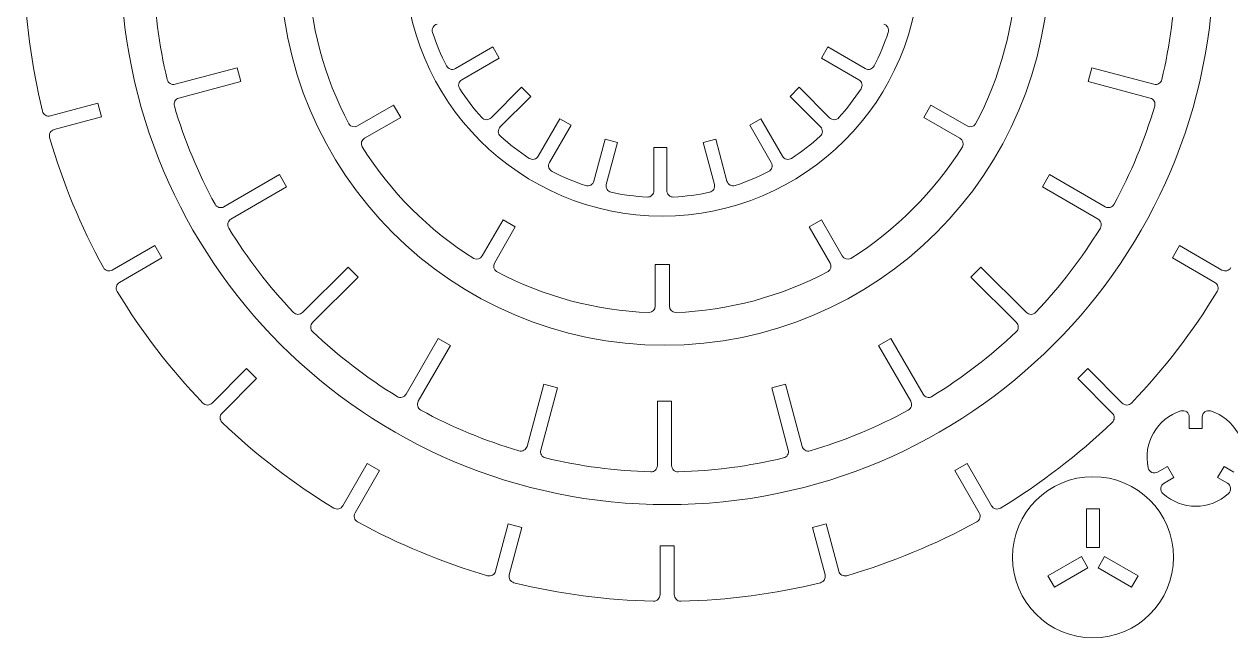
# Model space of a CAD drawing. Header units: millimetres. Extents: x 233 to 3100, y -866 to 268.
# Drawn here: x 232.9 to 607.3, y -171.2 to 19.1 of the extents above; entities that cross this region are included whole.
import ezdxf

# ---------------------------------------------------------------- set-up
doc = ezdxf.new("R2010")
doc.units = ezdxf.units.MM
doc.header["$MEASUREMENT"] = 0
doc.layers.add('layer 1', color=7, linetype='Continuous')

msp = doc.modelspace()

# ---------------------------------------------------------------- linework, layer by layer
at = {"layer": 'layer 1', "lineweight": 9}
for points, knots in [([(602.0354, 39.6807), (602.0354, 133.3536), (526.0986, 209.2905), (432.4256, 209.2907), (432.4256, 209.2907), (338.7527, 209.2908), (262.8157, 133.354), (262.8154, 39.6811), (262.8154, 39.6811), (262.8152, -53.9918), (338.7518, -129.929), (432.4247, -129.9293), (432.4247, -129.9293), (526.0977, -129.9297), (602.0349, -53.9932), (602.0354, 39.6798)], [0, 0, 0, 0, 0.2, 0.2, 0.2, 0.2, 0.4, 0.4, 0.4, 0.4, 0.6, 0.6, 0.6, 0.6, 1, 1, 1, 1]), ([(550.9508, 38.8661), (550.9508, 104.7757), (497.5206, 158.206), (431.611, 158.2061), (431.611, 158.2061), (365.7014, 158.2061), (312.271, 104.776), (312.2708, 38.8664), (312.2708, 38.8664), (312.2706, -27.0432), (365.7007, -80.4737), (431.6103, -80.4739), (431.6103, -80.4739), (497.5199, -80.4742), (550.9505, -27.0442), (550.9508, 38.8654)], [0, 0, 0, 0, 0.2, 0.2, 0.2, 0.2, 0.4, 0.4, 0.4, 0.4, 0.6, 0.6, 0.6, 0.6, 1, 1, 1, 1]), ([(510.9042, 39.5985), (510.9042, 83.7813), (475.087, 119.5985), (430.9043, 119.5985), (430.9043, 119.5985), (386.7215, 119.5986), (350.9043, 83.7815), (350.9042, 39.5987), (350.9042, 39.5987), (350.904, -4.584), (386.7211, -40.4013), (430.9038, -40.4015), (430.9038, -40.4015), (475.0866, -40.4017), (510.9039, -4.5846), (510.9042, 39.5981)], [0, 0, 0, 0, 0.2, 0.2, 0.2, 0.2, 0.4, 0.4, 0.4, 0.4, 0.6, 0.6, 0.6, 0.6, 1, 1, 1, 1]), ([(361.0188, 19.1253), (360.4879, 18.9831), (360.0389, 18.6286), (359.7774, 18.1452), (359.7774, 18.1452), (359.5158, 17.6618), (359.4648, 17.0921), (359.6361, 16.5699)], [0, 0, 0, 0, 0.33333333, 0.33333333, 0.33333333, 0.33333333, 1, 1, 1, 1]), ([(500.9993, 16.5699), (501.1706, 17.0921), (501.1195, 17.6618), (500.858, 18.1452), (500.858, 18.1452), (500.5964, 18.6286), (500.1475, 18.9831), (499.6166, 19.1253)], [0, 0, 0, 0, 0.33333333, 0.33333333, 0.33333333, 0.33333333, 1, 1, 1, 1]), ([(363.9372, 6.1861), (364.1853, 5.6956), (364.6243, 5.3289), (365.1511, 5.172), (365.1511, 5.172), (365.6778, 5.0152), (366.2459, 5.082), (366.7219, 5.3568)], [0, 0, 0, 0, 0.33333333, 0.33333333, 0.33333333, 0.33333333, 1, 1, 1, 1]), ([(493.9135, 5.3568), (494.3895, 5.082), (494.9576, 5.0152), (495.4843, 5.172), (495.4843, 5.172), (496.0111, 5.3289), (496.4501, 5.6956), (496.6981, 6.1861)], [0, 0, 0, 0, 0.33333333, 0.33333333, 0.33333333, 0.33333333, 1, 1, 1, 1]), ([(277.3015, 1.9227), (277.4272, 1.3978), (277.7597, 0.946), (278.2234, 0.6698), (278.2234, 0.6698), (278.6872, 0.3937), (279.2429, 0.3168), (279.7642, 0.4565)], [0, 0, 0, 0, 0.33333333, 0.33333333, 0.33333333, 0.33333333, 1, 1, 1, 1]), ([(368.7219, 1.8927), (368.2459, 1.6179), (367.904, 1.1593), (367.7765, 0.6247), (367.7765, 0.6247), (367.6489, 0.0901), (367.7471, -0.4735), (368.0477, -0.9335)], [0, 0, 0, 0, 0.33333333, 0.33333333, 0.33333333, 0.33333333, 1, 1, 1, 1]), ([(492.5876, -0.9335), (492.8883, -0.4735), (492.9864, 0.0901), (492.8589, 0.6247), (492.8589, 0.6247), (492.7314, 1.1593), (492.3895, 1.6179), (491.9135, 1.8927)], [0, 0, 0, 0, 0.33333333, 0.33333333, 0.33333333, 0.33333333, 1, 1, 1, 1]), ([(583.4574, 0.4565), (583.9788, 0.3168), (584.5344, 0.3937), (584.9982, 0.6698), (584.9982, 0.6698), (585.4619, 0.946), (585.7944, 1.3978), (585.9201, 1.9227)], [0, 0, 0, 0, 0.33333333, 0.33333333, 0.33333333, 0.33333333, 1, 1, 1, 1]), ([(280.903, -3.7936), (280.3817, -3.9333), (279.9389, -4.2778), (279.6753, -4.7487), (279.6753, -4.7487), (279.4118, -5.2197), (279.3497, -5.7773), (279.5034, -6.2947)], [0, 0, 0, 0, 0.33333333, 0.33333333, 0.33333333, 0.33333333, 1, 1, 1, 1]), ([(583.7183, -6.2947), (583.8719, -5.7773), (583.8099, -5.2197), (583.5463, -4.7488), (583.5463, -4.7488), (583.2827, -4.2778), (582.84, -3.9333), (582.3186, -3.7936)], [0, 0, 0, 0, 0.33333333, 0.33333333, 0.33333333, 0.33333333, 1, 1, 1, 1]), ([(238.5915, -7.8648), (238.7196, -8.3871), (239.0527, -8.8358), (239.5155, -9.1097), (239.5155, -9.1097), (239.9784, -9.3835), (240.532, -9.4594), (241.0515, -9.3202)], [0, 0, 0, 0, 0.33333333, 0.33333333, 0.33333333, 0.33333333, 1, 1, 1, 1]), ([(374.8898, -9.8503), (375.2564, -10.2598), (375.7753, -10.5004), (376.3247, -10.5156), (376.3247, -10.5156), (376.8741, -10.5308), (377.4056, -10.3192), (377.7942, -9.9306)], [0, 0, 0, 0, 0.33333333, 0.33333333, 0.33333333, 0.33333333, 1, 1, 1, 1]), ([(482.8412, -9.9306), (483.2298, -10.3192), (483.7612, -10.5308), (484.3106, -10.5156), (484.3106, -10.5156), (484.8601, -10.5004), (485.379, -10.2598), (485.7456, -9.8503)], [0, 0, 0, 0, 0.33333333, 0.33333333, 0.33333333, 0.33333333, 1, 1, 1, 1]), ([(242.1903, -13.5703), (241.6708, -13.7095), (241.2293, -14.052), (240.9654, -14.5206), (240.9654, -14.5206), (240.7014, -14.9892), (240.6373, -15.5443), (240.7875, -16.0607)], [0, 0, 0, 0, 0.33333333, 0.33333333, 0.33333333, 0.33333333, 1, 1, 1, 1]), ([(380.6226, -12.759), (380.234, -13.1477), (380.0224, -13.6791), (380.0376, -14.2285), (380.0376, -14.2285), (380.0528, -14.7779), (380.2934, -15.2969), (380.703, -15.6634)], [0, 0, 0, 0, 0.33333333, 0.33333333, 0.33333333, 0.33333333, 1, 1, 1, 1]), ([(479.9324, -15.6634), (480.3419, -15.2969), (480.5826, -14.7779), (480.5978, -14.2285), (480.5978, -14.2285), (480.6129, -13.6791), (480.4014, -13.1477), (480.0127, -12.759)], [0, 0, 0, 0, 0.33333333, 0.33333333, 0.33333333, 0.33333333, 1, 1, 1, 1]), ([(389.6197, -22.5055), (390.0798, -22.8062), (390.6433, -22.9043), (391.1779, -22.7768), (391.1779, -22.7768), (391.7125, -22.6493), (392.1711, -22.3073), (392.4459, -21.8314)], [0, 0, 0, 0, 0.33333333, 0.33333333, 0.33333333, 0.33333333, 1, 1, 1, 1]), ([(468.1894, -21.8314), (468.4642, -22.3073), (468.9228, -22.6493), (469.4574, -22.7768), (469.4574, -22.7768), (469.9921, -22.9043), (470.5556, -22.8062), (471.0157, -22.5055)], [0, 0, 0, 0, 0.33333333, 0.33333333, 0.33333333, 0.33333333, 1, 1, 1, 1]), ([(395.91, -23.8314), (395.6352, -24.3073), (395.5684, -24.8754), (395.7253, -25.4022), (395.7253, -25.4022), (395.8822, -25.9289), (396.2489, -26.3679), (396.7393, -26.616)], [0, 0, 0, 0, 0.33333333, 0.33333333, 0.33333333, 0.33333333, 1, 1, 1, 1]), ([(463.8961, -26.616), (464.3865, -26.3679), (464.7532, -25.9289), (464.9101, -25.4022), (464.9101, -25.4022), (465.067, -24.8754), (465.0001, -24.3073), (464.7253, -23.8314)], [0, 0, 0, 0, 0.33333333, 0.33333333, 0.33333333, 0.33333333, 1, 1, 1, 1]), ([(407.1231, -30.9171), (407.6453, -31.0885), (408.215, -31.0374), (408.6984, -30.7758), (408.6984, -30.7758), (409.1818, -30.5143), (409.5363, -30.0653), (409.6786, -29.5345)], [0, 0, 0, 0, 0.33333333, 0.33333333, 0.33333333, 0.33333333, 1, 1, 1, 1]), ([(450.9568, -29.5345), (451.0991, -30.0653), (451.4535, -30.5143), (451.9369, -30.7758), (451.9369, -30.7758), (452.4203, -31.0374), (452.9901, -31.0885), (453.5123, -30.9171)], [0, 0, 0, 0, 0.33333333, 0.33333333, 0.33333333, 0.33333333, 1, 1, 1, 1]), ([(413.5423, -30.5697), (413.4, -31.1006), (413.4825, -31.6667), (413.7704, -32.1349), (413.7704, -32.1349), (414.0582, -32.6031), (414.5261, -32.9322), (415.064, -33.0449)], [0, 0, 0, 0, 0.33333333, 0.33333333, 0.33333333, 0.33333333, 1, 1, 1, 1]), ([(426.2072, -34.5119), (426.756, -34.5423), (427.293, -34.3455), (427.6923, -33.9677), (427.6923, -33.9677), (428.0915, -33.59), (428.3177, -33.0646), (428.3177, -32.515)], [0, 0, 0, 0, 0.33333333, 0.33333333, 0.33333333, 0.33333333, 1, 1, 1, 1]), ([(432.3177, -32.515), (432.3177, -33.0646), (432.5439, -33.59), (432.9431, -33.9677), (432.9431, -33.9677), (433.3423, -34.3455), (433.8794, -34.5423), (434.4282, -34.5119)], [0, 0, 0, 0, 0.33333333, 0.33333333, 0.33333333, 0.33333333, 1, 1, 1, 1]), ([(445.5714, -33.0449), (446.1093, -32.9322), (446.5772, -32.6031), (446.865, -32.1349), (446.865, -32.1349), (447.1529, -31.6667), (447.2354, -31.1006), (447.0931, -30.5697)], [0, 0, 0, 0, 0.33333333, 0.33333333, 0.33333333, 0.33333333, 1, 1, 1, 1]), ([(292.1211, -36.7567), (292.3784, -37.2312), (292.8165, -37.5816), (293.3359, -37.7282), (293.3359, -37.7282), (293.8553, -37.8749), (294.412, -37.8054), (294.8794, -37.5355)], [0, 0, 0, 0, 0.33333333, 0.33333333, 0.33333333, 0.33333333, 1, 1, 1, 1]), ([(568.3422, -37.5355), (568.8097, -37.8054), (569.3663, -37.8749), (569.8857, -37.7282), (569.8857, -37.7282), (570.4052, -37.5816), (570.8432, -37.2312), (571.1005, -36.7567)], [0, 0, 0, 0, 0.33333333, 0.33333333, 0.33333333, 0.33333333, 1, 1, 1, 1]), ([(297.0794, -41.346), (296.612, -41.6159), (296.2734, -42.0632), (296.1408, -42.5864), (296.1408, -42.5864), (296.0081, -43.1096), (296.0925, -43.6642), (296.3748, -44.1242)], [0, 0, 0, 0, 0.33333333, 0.33333333, 0.33333333, 0.33333333, 1, 1, 1, 1]), ([(566.8469, -44.1242), (567.1292, -43.6642), (567.2136, -43.1096), (567.0809, -42.5864), (567.0809, -42.5864), (566.9482, -42.0632), (566.6097, -41.6159), (566.1423, -41.3461)], [0, 0, 0, 0, 0.33333333, 0.33333333, 0.33333333, 0.33333333, 1, 1, 1, 1]), ([(257.5019, -56.4127), (257.7608, -56.884), (258.1987, -57.2312), (258.7166, -57.3759), (258.7166, -57.3759), (259.2346, -57.5207), (259.789, -57.4507), (260.2548, -57.1818)], [0, 0, 0, 0, 0.33333333, 0.33333333, 0.33333333, 0.33333333, 1, 1, 1, 1]), ([(604.5961, -57.1818), (605.0618, -57.4507), (605.6162, -57.5207), (606.1342, -57.3759), (606.1342, -57.3759), (606.6522, -57.2312), (607.09, -56.884), (607.349, -56.4127)], [0, 0, 0, 0, 0.33333333, 0.33333333, 0.33333333, 0.33333333, 1, 1, 1, 1]), ([(262.4548, -60.9923), (261.989, -61.2612), (261.6512, -61.7063), (261.5175, -62.2272), (261.5175, -62.2272), (261.3839, -62.7482), (261.4656, -63.301), (261.7444, -63.7609)], [0, 0, 0, 0, 0.33333333, 0.33333333, 0.33333333, 0.33333333, 1, 1, 1, 1]), ([(603.1065, -63.7609), (603.3852, -63.301), (603.467, -62.7482), (603.3333, -62.2272), (603.3333, -62.2272), (603.1996, -61.7063), (602.8618, -61.2612), (602.3961, -60.9923)], [0, 0, 0, 0, 0.33333333, 0.33333333, 0.33333333, 0.33333333, 1, 1, 1, 1]), ([(316.4467, -70.2825), (316.818, -70.6742), (317.3319, -70.8993), (317.8715, -70.9065), (317.8715, -70.9065), (318.4112, -70.9138), (318.9309, -70.7026), (319.3126, -70.3209)], [0, 0, 0, 0, 0.33333333, 0.33333333, 0.33333333, 0.33333333, 1, 1, 1, 1]), ([(543.909, -70.3209), (544.2907, -70.7026), (544.8104, -70.9138), (545.3501, -70.9065), (545.3501, -70.9065), (545.8898, -70.8993), (546.4036, -70.6742), (546.7749, -70.2825)], [0, 0, 0, 0, 0.33333333, 0.33333333, 0.33333333, 0.33333333, 1, 1, 1, 1]), ([(322.4238, -73.4322), (322.0422, -73.8138), (321.831, -74.3335), (321.8382, -74.8732), (321.8382, -74.8732), (321.8455, -75.4129), (322.0705, -75.9267), (322.4623, -76.298)], [0, 0, 0, 0, 0.33333333, 0.33333333, 0.33333333, 0.33333333, 1, 1, 1, 1]), ([(540.7594, -76.298), (541.1511, -75.9267), (541.3761, -75.4129), (541.3834, -74.8732), (541.3834, -74.8732), (541.3906, -74.3335), (541.1794, -73.8138), (540.7978, -73.4322)], [0, 0, 0, 0, 0.33333333, 0.33333333, 0.33333333, 0.33333333, 1, 1, 1, 1]), ([(348.6206, -96.37), (349.0806, -96.6523), (349.6352, -96.7367), (350.1583, -96.604), (350.1583, -96.604), (350.6815, -96.4713), (351.1288, -96.1328), (351.3987, -95.6654)], [0, 0, 0, 0, 0.33333333, 0.33333333, 0.33333333, 0.33333333, 1, 1, 1, 1]), ([(511.8229, -95.6654), (512.0928, -96.1328), (512.5401, -96.4713), (513.0633, -96.604), (513.0633, -96.604), (513.5864, -96.7367), (514.141, -96.6523), (514.601, -96.37)], [0, 0, 0, 0, 0.33333333, 0.33333333, 0.33333333, 0.33333333, 1, 1, 1, 1]), ([(288.333, -98.4119), (288.7051, -98.8002), (289.218, -99.0222), (289.7557, -99.028), (289.7557, -99.028), (290.2935, -99.0337), (290.8109, -98.8226), (291.1912, -98.4423)], [0, 0, 0, 0, 0.33333333, 0.33333333, 0.33333333, 0.33333333, 1, 1, 1, 1]), ([(355.2092, -97.8654), (354.9394, -98.3328), (354.8699, -98.8895), (355.0165, -99.4089), (355.0165, -99.4089), (355.1632, -99.9283), (355.5136, -100.3664), (355.9881, -100.6236)], [0, 0, 0, 0, 0.33333333, 0.33333333, 0.33333333, 0.33333333, 1, 1, 1, 1]), ([(507.2336, -100.6236), (507.708, -100.3664), (508.0584, -99.9283), (508.2051, -99.4089), (508.2051, -99.4089), (508.3518, -98.8895), (508.2823, -98.3328), (508.0124, -97.8654)], [0, 0, 0, 0, 0.33333333, 0.33333333, 0.33333333, 0.33333333, 1, 1, 1, 1]), ([(573.6596, -98.4423), (574.0399, -98.8226), (574.5573, -99.0337), (575.0951, -99.028), (575.0951, -99.028), (575.6329, -99.0222), (576.1457, -98.8002), (576.5178, -98.4119)], [0, 0, 0, 0, 0.33333333, 0.33333333, 0.33333333, 0.33333333, 1, 1, 1, 1]), ([(594.4586, -102.7786), (594.4586, -102.1401), (594.1537, -101.5399), (593.638, -101.1633), (593.638, -101.1633), (593.1222, -100.7868), (592.4577, -100.6792), (591.8495, -100.8737)], [0, 0, 0, 0, 0.33333333, 0.33333333, 0.33333333, 0.33333333, 1, 1, 1, 1]), ([(601.0678, -100.8737), (600.4596, -100.6792), (599.795, -100.7868), (599.2793, -101.1633), (599.2793, -101.1633), (598.7636, -101.5399), (598.4586, -102.1401), (598.4586, -102.7786)], [0, 0, 0, 0, 0.33333333, 0.33333333, 0.33333333, 0.33333333, 1, 1, 1, 1]), ([(294.3025, -101.5536), (293.9222, -101.9338), (293.7111, -102.4513), (293.7168, -102.989), (293.7168, -102.989), (293.7225, -103.5268), (293.9446, -104.0396), (294.3328, -104.4117)], [0, 0, 0, 0, 0.33333333, 0.33333333, 0.33333333, 0.33333333, 1, 1, 1, 1]), ([(570.518, -104.4117), (570.9063, -104.0396), (571.1283, -103.5268), (571.134, -102.989), (571.134, -102.989), (571.1398, -102.4513), (570.9287, -101.9338), (570.5484, -101.5536)], [0, 0, 0, 0, 0.33333333, 0.33333333, 0.33333333, 0.33333333, 1, 1, 1, 1]), ([(386.4501, -113.2414), (386.9675, -113.395), (387.525, -113.333), (387.996, -113.0694), (387.996, -113.0694), (388.467, -112.8058), (388.8115, -112.3631), (388.9512, -111.8418)], [0, 0, 0, 0, 0.33333333, 0.33333333, 0.33333333, 0.33333333, 1, 1, 1, 1]), ([(474.2705, -111.8418), (474.4101, -112.3631), (474.7546, -112.8058), (475.2256, -113.0694), (475.2256, -113.0694), (475.6966, -113.333), (476.2541, -113.395), (476.7715, -113.2414)], [0, 0, 0, 0, 0.33333333, 0.33333333, 0.33333333, 0.33333333, 1, 1, 1, 1]), ([(393.2012, -112.9806), (393.0615, -113.5019), (393.1385, -114.0576), (393.4146, -114.5213), (393.4146, -114.5213), (393.6907, -114.9851), (394.1425, -115.3176), (394.6674, -115.4432)], [0, 0, 0, 0, 0.33333333, 0.33333333, 0.33333333, 0.33333333, 1, 1, 1, 1]), ([(468.5542, -115.4432), (469.0791, -115.3176), (469.5309, -114.9851), (469.807, -114.5213), (469.807, -114.5213), (470.0831, -114.0576), (470.1601, -113.5019), (470.0204, -112.9806)], [0, 0, 0, 0, 0.33333333, 0.33333333, 0.33333333, 0.33333333, 1, 1, 1, 1]), ([(427.3572, -119.7469), (427.8967, -119.7614), (428.4192, -119.5572), (428.8059, -119.1807), (428.8059, -119.1807), (429.1927, -118.8042), (429.4108, -118.2874), (429.4108, -117.7476)], [0, 0, 0, 0, 0.33333333, 0.33333333, 0.33333333, 0.33333333, 1, 1, 1, 1]), ([(433.8108, -117.7476), (433.8108, -118.2874), (434.029, -118.8042), (434.4157, -119.1807), (434.4157, -119.1807), (434.8024, -119.5572), (435.3249, -119.7614), (435.8644, -119.7469)], [0, 0, 0, 0, 0.33333333, 0.33333333, 0.33333333, 0.33333333, 1, 1, 1, 1]), ([(581.6714, -118.5026), (581.8071, -119.1266), (582.2326, -119.6483), (582.8165, -119.9066), (582.8165, -119.9066), (583.4005, -120.165), (584.0727, -120.129), (584.6257, -119.8097)], [0, 0, 0, 0, 0.33333333, 0.33333333, 0.33333333, 0.33333333, 1, 1, 1, 1]), ([(589.566, -146.2477), (589.566, -132.4406), (578.3731, -121.2478), (564.566, -121.2477), (564.566, -121.2477), (550.7589, -121.2477), (539.566, -132.4406), (539.566, -146.2477), (539.566, -146.2477), (539.5659, -160.0548), (550.7588, -171.2477), (564.5659, -171.2477), (564.5659, -171.2477), (578.373, -171.2478), (589.5659, -160.055), (589.566, -146.2479)], [0, 0, 0, 0, 0.2, 0.2, 0.2, 0.2, 0.4, 0.4, 0.4, 0.4, 0.6, 0.6, 0.6, 0.6, 1, 1, 1, 1]), ([(586.6257, -123.2738), (586.0727, -123.5931), (585.7054, -124.1573), (585.6372, -124.7922), (585.6372, -124.7922), (585.569, -125.4271), (585.808, -126.0564), (586.2806, -126.4859)], [0, 0, 0, 0, 0.33333333, 0.33333333, 0.33333333, 0.33333333, 1, 1, 1, 1]), ([(606.6367, -126.4859), (607.1093, -126.0564), (607.3483, -125.4271), (607.2801, -124.7922), (607.2801, -124.7922), (607.2119, -124.1573), (606.8446, -123.5931), (606.2915, -123.2738)], [0, 0, 0, 0, 0.33333333, 0.33333333, 0.33333333, 0.33333333, 1, 1, 1, 1]), ([(328.9838, -131.0004), (329.4438, -131.2791), (329.9966, -131.3609), (330.5175, -131.2272), (330.5175, -131.2272), (331.0384, -131.0935), (331.4836, -130.7557), (331.7525, -130.29)], [0, 0, 0, 0, 0.33333333, 0.33333333, 0.33333333, 0.33333333, 1, 1, 1, 1]), ([(533.0984, -130.29), (533.3673, -130.7557), (533.8124, -131.0935), (534.3333, -131.2272), (534.3333, -131.2272), (534.8543, -131.3609), (535.4071, -131.2791), (535.867, -131.0004)], [0, 0, 0, 0, 0.33333333, 0.33333333, 0.33333333, 0.33333333, 1, 1, 1, 1]), ([(335.563, -132.49), (335.2941, -132.9557), (335.2241, -133.5101), (335.3688, -134.0281), (335.3688, -134.0281), (335.5135, -134.5461), (335.8607, -134.9839), (336.3321, -135.2429)], [0, 0, 0, 0, 0.33333333, 0.33333333, 0.33333333, 0.33333333, 1, 1, 1, 1]), ([(528.5187, -135.2429), (528.9901, -134.9839), (529.3373, -134.5461), (529.482, -134.0281), (529.482, -134.0281), (529.6267, -133.5101), (529.5567, -132.9557), (529.2878, -132.49)], [0, 0, 0, 0, 0.33333333, 0.33333333, 0.33333333, 0.33333333, 1, 1, 1, 1]), ([(376.684, -151.9572), (377.2004, -152.1074), (377.7556, -152.0433), (378.2242, -151.7794), (378.2242, -151.7794), (378.6927, -151.5154), (379.0353, -151.0739), (379.1745, -150.5544)], [0, 0, 0, 0, 0.33333333, 0.33333333, 0.33333333, 0.33333333, 1, 1, 1, 1]), ([(383.4245, -151.6932), (383.2854, -152.2127), (383.3612, -152.7664), (383.6351, -153.2292), (383.6351, -153.2292), (383.9089, -153.6921), (384.3576, -154.0252), (384.8799, -154.1533)], [0, 0, 0, 0, 0.33333333, 0.33333333, 0.33333333, 0.33333333, 1, 1, 1, 1]), ([(479.9709, -154.1533), (480.4932, -154.0252), (480.9419, -153.6921), (481.2158, -153.2292), (481.2158, -153.2292), (481.4896, -152.7664), (481.5655, -152.2127), (481.4263, -151.6932)], [0, 0, 0, 0, 0.33333333, 0.33333333, 0.33333333, 0.33333333, 1, 1, 1, 1]), ([(485.6764, -150.5544), (485.8156, -151.0739), (486.1581, -151.5154), (486.6267, -151.7794), (486.6267, -151.7794), (487.0953, -152.0433), (487.6504, -152.1074), (488.1668, -151.9572)], [0, 0, 0, 0, 0.33333333, 0.33333333, 0.33333333, 0.33333333, 1, 1, 1, 1]), ([(428.1829, -159.8542), (428.7206, -159.8657), (429.2402, -159.6601), (429.6245, -159.2839), (429.6245, -159.2839), (430.0088, -158.9076), (430.2254, -158.3925), (430.2254, -157.8547)], [0, 0, 0, 0, 0.33333333, 0.33333333, 0.33333333, 0.33333333, 1, 1, 1, 1]), ([(434.6254, -157.8547), (434.6254, -158.3925), (434.842, -158.9076), (435.2263, -159.2839), (435.2263, -159.2839), (435.6106, -159.6601), (436.1303, -159.8657), (436.6679, -159.8542)], [0, 0, 0, 0, 0.33333333, 0.33333333, 0.33333333, 0.33333333, 1, 1, 1, 1])]:
    msp.add_open_spline(points, degree=3, knots=knots, dxfattribs=at)
for points in [[(232.8905, 35.4382), (233.2009, 20.8387), (235.1127, 6.3175), (238.5915, -7.8648)], [(272.9978, 34.6124), (273.2933, 23.596), (274.7356, 12.6402), (277.3015, 1.9227)], [(320.9796, 35.5244), (321.5927, 18.9841), (325.9304, 2.7954), (333.6697, -11.8355)], [(528.1386, -11.8355), (535.8779, 2.7954), (540.2157, 18.9841), (540.8287, 35.5244)], [(585.9201, 1.9227), (588.486, 12.6402), (589.9283, 23.596), (590.2238, 34.6124)], [(359.6361, 16.5699), (360.8059, 13.0051), (362.2437, 9.5339), (363.9372, 6.1861)], [(496.6981, 6.1861), (498.3916, 9.5339), (499.8295, 13.0051), (500.9993, 16.5699)], [(366.7219, 5.3568), (366.7219, 5.3568), (378.3175, 12.0515), (378.3175, 12.0515)], [(378.3175, 12.0515), (378.3175, 12.0515), (380.3175, 8.5874), (380.3175, 8.5874)], [(480.3179, 8.5874), (480.3179, 8.5874), (482.3179, 12.0515), (482.3179, 12.0515)], [(482.3179, 12.0515), (482.3179, 12.0515), (493.9135, 5.3568), (493.9135, 5.3568)], [(380.3175, 8.5874), (380.3175, 8.5874), (368.7219, 1.8927), (368.7219, 1.8927)], [(491.9135, 1.8927), (491.9135, 1.8927), (480.3179, 8.5874), (480.3179, 8.5874)], [(279.7642, 0.4565), (279.7642, 0.4565), (299.0283, 5.6183), (299.0283, 5.6183)], [(299.0283, 5.6183), (299.0283, 5.6183), (300.1671, 1.3682), (300.1671, 1.3682)], [(563.0545, 1.3682), (563.0545, 1.3682), (564.1933, 5.6183), (564.1933, 5.6183)], [(564.1933, 5.6183), (564.1933, 5.6183), (583.4574, 0.4565), (583.4574, 0.4565)], [(300.1671, 1.3682), (300.1671, 1.3682), (280.903, -3.7936), (280.903, -3.7936)], [(582.3186, -3.7936), (582.3186, -3.7936), (563.0545, 1.3682), (563.0545, 1.3682)], [(368.0477, -0.9335), (370.1003, -4.0741), (372.3875, -7.0548), (374.8898, -9.8503)], [(377.7942, -9.9306), (377.7942, -9.9306), (387.262, -0.4629), (387.262, -0.4629)], [(390.0904, -3.2913), (390.0904, -3.2913), (380.6226, -12.759), (380.6226, -12.759)], [(387.262, -0.4629), (387.262, -0.4629), (390.0904, -3.2913), (390.0904, -3.2913)], [(470.545, -3.2913), (470.545, -3.2913), (473.3734, -0.4629), (473.3734, -0.4629)], [(480.0127, -12.759), (480.0127, -12.759), (470.545, -3.2913), (470.545, -3.2913)], [(473.3734, -0.4629), (473.3734, -0.4629), (482.8412, -9.9306), (482.8412, -9.9306)], [(485.7456, -9.8503), (488.2478, -7.0548), (490.5351, -4.0741), (492.5876, -0.9335)], [(241.0515, -9.3202), (241.0515, -9.3202), (255.7194, -5.3899), (255.7194, -5.3899)], [(255.7194, -5.3899), (255.7194, -5.3899), (256.8582, -9.64), (256.8582, -9.64)], [(279.5034, -6.2947), (282.64, -16.8593), (286.8688, -27.0684), (292.1211, -36.7567)], [(336.3353, -12.4605), (336.3353, -12.4605), (347.5317, -5.9962), (347.5317, -5.9962)], [(347.5317, -5.9962), (347.5317, -5.9962), (349.7317, -9.8067), (349.7317, -9.8067)], [(512.0766, -9.8067), (512.0766, -9.8067), (514.2766, -5.9962), (514.2766, -5.9962)], [(514.2766, -5.9962), (514.2766, -5.9962), (525.473, -12.4605), (525.473, -12.4605)], [(571.1005, -36.7567), (576.3529, -27.0684), (580.5816, -16.8593), (583.7183, -6.2947)], [(256.8582, -9.64), (256.8582, -9.64), (242.1903, -13.5703), (242.1903, -13.5703)], [(349.7317, -9.8067), (349.7317, -9.8067), (338.5353, -16.271), (338.5353, -16.271)], [(392.4459, -21.8314), (392.4459, -21.8314), (399.1406, -10.2358), (399.1406, -10.2358)], [(399.1406, -10.2358), (399.1406, -10.2358), (402.6047, -12.2358), (402.6047, -12.2358)], [(458.0306, -12.2358), (458.0306, -12.2358), (461.4947, -10.2358), (461.4947, -10.2358)], [(461.4947, -10.2358), (461.4947, -10.2358), (468.1894, -21.8314), (468.1894, -21.8314)], [(523.273, -16.271), (523.273, -16.271), (512.0766, -9.8067), (512.0766, -9.8067)], [(333.6697, -11.8355), (334.254, -12.7147), (335.4211, -12.9883), (336.3353, -12.4605)], [(402.6047, -12.2358), (402.6047, -12.2358), (395.91, -23.8314), (395.91, -23.8314)], [(464.7253, -23.8314), (464.7253, -23.8314), (458.0306, -12.2358), (458.0306, -12.2358)], [(525.473, -12.4605), (526.3872, -12.9883), (527.5543, -12.7147), (528.1386, -11.8355)], [(240.7875, -16.0607), (244.866, -30.0823), (250.471, -43.614), (257.5019, -56.4127)], [(338.5353, -16.271), (337.6211, -16.7988), (337.2745, -17.9463), (337.7438, -18.892)], [(380.703, -15.6634), (383.4984, -18.1657), (386.4792, -20.4529), (389.6197, -22.5055)], [(409.6785, -29.5345), (409.6785, -29.5345), (413.144, -16.6013), (413.144, -16.6013)], [(413.144, -16.6013), (413.144, -16.6013), (417.0077, -17.6366), (417.0077, -17.6366)], [(417.0077, -17.6366), (417.0077, -17.6366), (413.5423, -30.5697), (413.5423, -30.5697)], [(443.6277, -17.6366), (443.6277, -17.6366), (447.4914, -16.6013), (447.4914, -16.6013)], [(447.0931, -30.5697), (447.0931, -30.5697), (443.6277, -17.6366), (443.6277, -17.6366)], [(447.4914, -16.6013), (447.4914, -16.6013), (450.9568, -29.5345), (450.9568, -29.5345)], [(471.0157, -22.5055), (474.1562, -20.4529), (477.137, -18.1657), (479.9324, -15.6634)], [(524.0646, -18.892), (524.5338, -17.9463), (524.1872, -16.7988), (523.273, -16.271)], [(337.7438, -18.892), (346.5448, -32.9098), (358.3958, -44.7608), (372.4136, -53.5619)], [(428.3177, -19.1256), (428.3177, -19.1256), (432.3177, -19.1256), (432.3177, -19.1256)], [(428.3177, -32.515), (428.3177, -32.515), (428.3177, -19.1256), (428.3177, -19.1256)], [(432.3177, -19.1256), (432.3177, -19.1256), (432.3177, -32.515), (432.3177, -32.515)], [(489.3947, -53.5619), (503.4125, -44.7608), (515.2635, -32.9098), (524.0646, -18.892)], [(294.8794, -37.5355), (294.8794, -37.5355), (312.1511, -27.5637), (312.1511, -27.5637)], [(312.1511, -27.5637), (312.1511, -27.5637), (314.3511, -31.3742), (314.3511, -31.3742)], [(396.7393, -26.616), (400.0872, -28.3095), (403.5583, -29.7473), (407.1231, -30.9171)], [(453.5123, -30.9171), (457.077, -29.7473), (460.5482, -28.3095), (463.8961, -26.616)], [(548.8705, -31.3742), (548.8705, -31.3742), (551.0705, -27.5637), (551.0705, -27.5637)], [(551.0705, -27.5637), (551.0705, -27.5637), (568.3422, -37.5355), (568.3422, -37.5355)], [(314.3511, -31.3742), (314.3511, -31.3742), (297.0794, -41.346), (297.0794, -41.346)], [(415.064, -33.0449), (418.7361, -33.8142), (422.4611, -34.3046), (426.2072, -34.5119)], [(434.4282, -34.5119), (438.1743, -34.3046), (441.8993, -33.8142), (445.5714, -33.0449)], [(566.1422, -41.346), (566.1422, -41.346), (548.8705, -31.3742), (548.8705, -31.3742)], [(296.3748, -44.1242), (302.1388, -53.517), (308.8658, -62.2838), (316.4467, -70.2825)], [(375.0347, -52.7703), (375.0347, -52.7703), (381.4989, -41.5739), (381.4989, -41.5739)], [(385.3094, -43.7739), (385.3094, -43.7739), (378.8452, -54.9703), (378.8452, -54.9703)], [(381.4989, -41.5739), (381.4989, -41.5739), (385.3094, -43.7739), (385.3094, -43.7739)], [(476.4989, -43.7739), (476.4989, -43.7739), (480.3094, -41.5739), (480.3094, -41.5739)], [(482.9632, -54.9703), (482.9632, -54.9703), (476.4989, -43.7739), (476.4989, -43.7739)], [(480.3094, -41.5739), (480.3094, -41.5739), (486.7737, -52.7703), (486.7737, -52.7703)], [(546.7749, -70.2825), (554.3558, -62.2838), (561.0828, -53.517), (566.8469, -44.1242)], [(260.2548, -57.1818), (260.2548, -57.1818), (273.4057, -49.5891), (273.4057, -49.5891)], [(273.4057, -49.5891), (273.4057, -49.5891), (275.6057, -53.3996), (275.6057, -53.3996)], [(589.2452, -53.3996), (589.2452, -53.3996), (591.4452, -49.5891), (591.4452, -49.5891)], [(591.4452, -49.5891), (591.4452, -49.5891), (604.5961, -57.1818), (604.5961, -57.1818)], [(275.6057, -53.3996), (275.6057, -53.3996), (262.4548, -60.9923), (262.4548, -60.9923)], [(372.4136, -53.5619), (373.3593, -54.0311), (374.5068, -53.6845), (375.0347, -52.7703)], [(378.8452, -54.9703), (378.3173, -55.8845), (378.591, -57.0516), (379.4702, -57.636)], [(428.7042, -55.4015), (428.7042, -55.4015), (433.1042, -55.4015), (433.1042, -55.4015)], [(428.7042, -68.33), (428.7042, -68.33), (428.7042, -55.4015), (428.7042, -55.4015)], [(433.1042, -55.4015), (433.1042, -55.4015), (433.1042, -68.33), (433.1042, -68.33)], [(482.3382, -57.636), (483.2174, -57.0516), (483.491, -55.8846), (482.9632, -54.9703)], [(486.7737, -52.7703), (487.3015, -53.6845), (488.449, -54.0311), (489.3947, -53.5619)], [(602.3961, -60.9923), (602.3961, -60.9923), (589.2452, -53.3996), (589.2452, -53.3996)], [(319.3126, -70.3209), (319.3126, -70.3209), (333.4149, -56.2186), (333.4149, -56.2186)], [(336.5262, -59.3299), (336.5262, -59.3299), (322.4238, -73.4322), (322.4238, -73.4322)], [(333.4149, -56.2186), (333.4149, -56.2186), (336.5262, -59.3299), (336.5262, -59.3299)], [(379.4702, -57.636), (394.101, -65.3752), (410.2898, -69.713), (426.8301, -70.326)], [(434.9782, -70.326), (451.5186, -69.713), (467.7073, -65.3752), (482.3382, -57.636)], [(526.6955, -59.3299), (526.6955, -59.3299), (529.8067, -56.2186), (529.8067, -56.2186)], [(540.7978, -73.4322), (540.7978, -73.4322), (526.6955, -59.3299), (526.6955, -59.3299)], [(529.8067, -56.2186), (529.8067, -56.2186), (543.9091, -70.3209), (543.9091, -70.3209)], [(261.7444, -63.7609), (269.3129, -76.2492), (278.2292, -87.8691), (288.333, -98.4119)], [(576.5178, -98.4119), (586.6217, -87.8691), (595.5379, -76.2492), (603.1065, -63.7609)], [(426.8301, -70.326), (427.8837, -70.2595), (428.7042, -69.3857), (428.7042, -68.33)], [(433.1042, -68.33), (433.1042, -69.3857), (433.9247, -70.2595), (434.9782, -70.326)], [(322.4623, -76.298), (330.461, -83.8789), (339.2277, -90.6059), (348.6206, -96.37)], [(351.3987, -95.6654), (351.3987, -95.6654), (361.3705, -78.3936), (361.3705, -78.3936)], [(361.3705, -78.3936), (361.3705, -78.3936), (365.1811, -80.5936), (365.1811, -80.5936)], [(498.0405, -80.5936), (498.0405, -80.5936), (501.8511, -78.3936), (501.8511, -78.3936)], [(501.8511, -78.3936), (501.8511, -78.3936), (511.8229, -95.6654), (511.8229, -95.6654)], [(514.601, -96.37), (523.9939, -90.6059), (532.7606, -83.8789), (540.7594, -76.298)], [(365.1811, -80.5936), (365.1811, -80.5936), (355.2092, -97.8654), (355.2092, -97.8654)], [(508.0124, -97.8654), (508.0124, -97.8654), (498.0405, -80.5936), (498.0405, -80.5936)], [(291.1912, -98.4423), (291.1912, -98.4423), (301.9289, -87.7046), (301.9289, -87.7046)], [(301.9289, -87.7046), (301.9289, -87.7046), (305.0401, -90.8159), (305.0401, -90.8159)], [(559.8107, -90.8159), (559.8107, -90.8159), (562.922, -87.7046), (562.922, -87.7046)], [(562.922, -87.7046), (562.922, -87.7046), (573.6596, -98.4423), (573.6596, -98.4423)], [(305.0401, -90.8159), (305.0401, -90.8159), (294.3025, -101.5536), (294.3025, -101.5536)], [(388.9512, -111.8418), (388.9512, -111.8418), (394.113, -92.5776), (394.113, -92.5776)], [(394.113, -92.5776), (394.113, -92.5776), (398.363, -93.7164), (398.363, -93.7164)], [(464.8586, -93.7164), (464.8586, -93.7164), (469.1086, -92.5776), (469.1086, -92.5776)], [(469.1086, -92.5776), (469.1086, -92.5776), (474.2705, -111.8418), (474.2705, -111.8418)], [(570.5484, -101.5536), (570.5484, -101.5536), (559.8107, -90.8159), (559.8107, -90.8159)], [(398.363, -93.7164), (398.363, -93.7164), (393.2012, -112.9806), (393.2012, -112.9806)], [(470.0204, -112.9806), (470.0204, -112.9806), (464.8586, -93.7164), (464.8586, -93.7164)], [(355.9881, -100.6236), (365.6763, -105.876), (375.8854, -110.1048), (386.4501, -113.2414)], [(429.4108, -97.8039), (429.4108, -97.8039), (433.8108, -97.8039), (433.8108, -97.8039)], [(429.4108, -117.7476), (429.4108, -117.7476), (429.4108, -97.8039), (429.4108, -97.8039)], [(433.8108, -97.8039), (433.8108, -97.8039), (433.8108, -117.7476), (433.8108, -117.7476)], [(476.7715, -113.2414), (487.3362, -110.1048), (497.5453, -105.876), (507.2336, -100.6236)], [(591.8495, -100.8737), (584.4208, -103.2492), (580.0143, -110.8815), (581.6714, -118.5026)], [(611.2459, -118.5026), (612.9029, -110.8815), (608.4965, -103.2492), (601.0679, -100.8737)], [(294.3328, -104.4117), (304.8757, -114.5156), (316.4956, -123.4318), (328.9838, -131.0004)], [(535.867, -131.0004), (548.3553, -123.4318), (559.9752, -114.5156), (570.518, -104.4117)], [(594.4586, -106.2874), (594.4586, -106.2874), (594.4586, -102.7786), (594.4586, -102.7786)], [(598.4586, -102.7786), (598.4586, -102.7786), (598.4586, -106.2874), (598.4586, -106.2874)], [(598.4586, -106.2874), (598.4586, -106.2874), (594.4586, -106.2874), (594.4586, -106.2874)], [(394.6674, -115.4432), (405.385, -118.0091), (416.3407, -119.4515), (427.3572, -119.7469)], [(435.8644, -119.7469), (446.8809, -119.4515), (457.8366, -118.0091), (468.5542, -115.4432)], [(331.7525, -130.29), (331.7525, -130.29), (339.3452, -117.1391), (339.3452, -117.1391)], [(343.1557, -119.3391), (343.1557, -119.3391), (335.563, -132.49), (335.563, -132.49)], [(339.3452, -117.1391), (339.3452, -117.1391), (343.1557, -119.3391), (343.1557, -119.3391)], [(521.6952, -119.3391), (521.6952, -119.3391), (525.5057, -117.1391), (525.5057, -117.1391)], [(529.2878, -132.49), (529.2878, -132.49), (521.6952, -119.3391), (521.6952, -119.3391)], [(525.5057, -117.1391), (525.5057, -117.1391), (533.0984, -130.29), (533.0984, -130.29)], [(584.6257, -119.8097), (584.6257, -119.8097), (587.6644, -118.0553), (587.6644, -118.0553)], [(587.6644, -118.0553), (587.6644, -118.0553), (589.6644, -121.5194), (589.6644, -121.5194)], [(603.2529, -121.5194), (603.2529, -121.5194), (605.2529, -118.0553), (605.2529, -118.0553)], [(605.2529, -118.0553), (605.2529, -118.0553), (608.2915, -119.8097), (608.2915, -119.8097)], [(589.6644, -121.5194), (589.6644, -121.5194), (586.6257, -123.2738), (586.6257, -123.2738)], [(606.2915, -123.2738), (606.2915, -123.2738), (603.2529, -121.5194), (603.2529, -121.5194)], [(586.2806, -126.4859), (592.0521, -131.7315), (600.8651, -131.7315), (606.6367, -126.4859)], [(566.566, -131.2477), (566.566, -131.2477), (562.566, -131.2477), (562.566, -131.2477)], [(562.566, -131.2477), (562.566, -131.2477), (562.566, -143.2477), (562.566, -143.2477)], [(566.566, -143.2477), (566.566, -143.2477), (566.566, -131.2477), (566.566, -131.2477)], [(336.3321, -135.2429), (349.1308, -142.2738), (362.6624, -147.8788), (376.684, -151.9572)], [(379.1745, -150.5544), (379.1745, -150.5544), (383.1047, -135.8865), (383.1047, -135.8865)], [(383.1047, -135.8865), (383.1047, -135.8865), (387.3548, -137.0253), (387.3548, -137.0253)], [(387.3548, -137.0253), (387.3548, -137.0253), (383.4245, -151.6932), (383.4245, -151.6932)], [(477.496, -137.0253), (477.496, -137.0253), (481.7461, -135.8865), (481.7461, -135.8865)], [(481.4263, -151.6932), (481.4263, -151.6932), (477.496, -137.0253), (477.496, -137.0253)], [(481.7461, -135.8865), (481.7461, -135.8865), (485.6764, -150.5544), (485.6764, -150.5544)], [(488.1668, -151.9572), (502.1884, -147.8788), (515.7201, -142.2738), (528.5187, -135.2429)], [(430.2254, -142.6693), (430.2254, -142.6693), (434.6254, -142.6693), (434.6254, -142.6693)], [(430.2254, -157.8547), (430.2254, -157.8547), (430.2254, -142.6693), (430.2254, -142.6693)], [(434.6254, -142.6693), (434.6254, -142.6693), (434.6254, -157.8547), (434.6254, -157.8547)], [(560.9679, -146.0157), (560.9679, -146.0157), (550.5756, -152.0157), (550.5756, -152.0157)], [(562.9679, -149.4798), (562.9679, -149.4798), (560.9679, -146.0157), (560.9679, -146.0157)], [(562.566, -143.2477), (562.566, -143.2477), (566.566, -143.2477), (566.566, -143.2477)], [(568.164, -146.0157), (568.164, -146.0157), (566.164, -149.4798), (566.164, -149.4798)], [(578.5564, -152.0157), (578.5564, -152.0157), (568.164, -146.0157), (568.164, -146.0157)], [(552.5756, -155.4798), (552.5756, -155.4798), (562.9679, -149.4798), (562.9679, -149.4798)], [(566.164, -149.4798), (566.164, -149.4798), (576.5564, -155.4798), (576.5564, -155.4798)], [(550.5756, -152.0157), (550.5756, -152.0157), (552.5756, -155.4798), (552.5756, -155.4798)], [(576.5564, -155.4798), (576.5564, -155.4798), (578.5564, -152.0157), (578.5564, -152.0157)], [(384.8799, -154.1533), (399.0622, -157.6321), (413.5835, -159.5438), (428.1829, -159.8542)], [(436.6679, -159.8542), (451.2674, -159.5438), (465.7886, -157.6321), (479.9709, -154.1533)]]:
    msp.add_open_spline(points, degree=3, dxfattribs=at)

doc.saveas('drawing.dxf')
